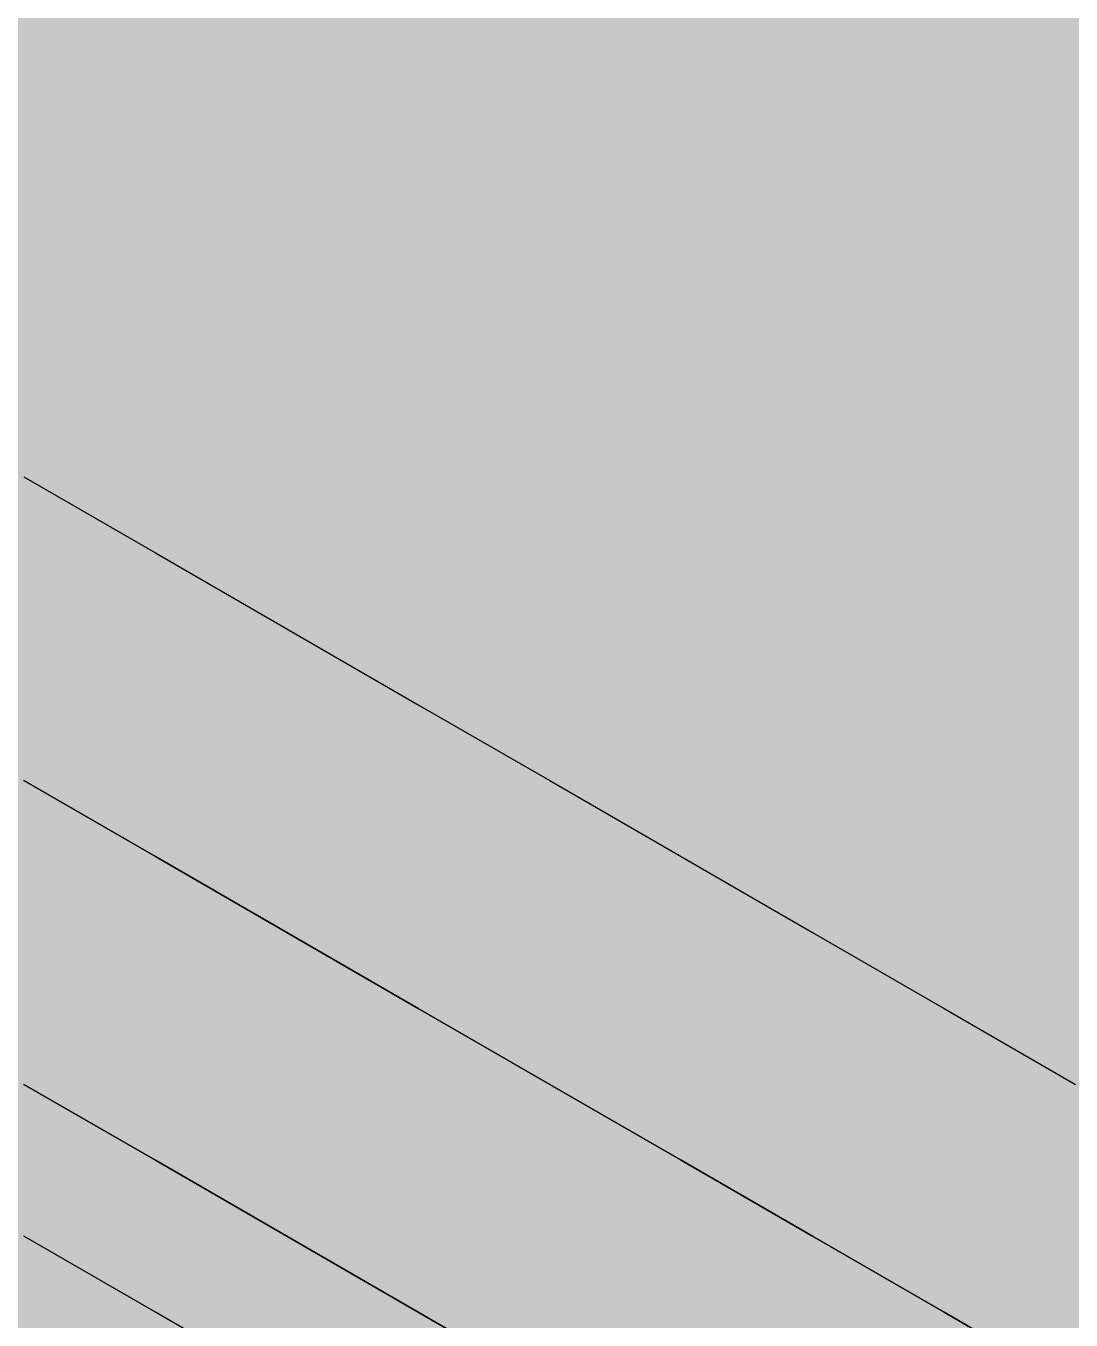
# Model space of a CAD drawing. Header units: metres. Extents: x 0 to 28.4, y 0 to 5.9.
# Drawn here: x 24.8203 to 25.1646, y 4.1424 to 4.5685 of the extents above; entities that cross this region are included whole.
import ezdxf

# ---------------------------------------------------------------- set-up
doc = ezdxf.new("R2010")
doc.units = ezdxf.units.M
doc.header["$LTSCALE"] = 0.25
doc.layers.add('ISO-ARISTAS', color=8, linetype='CONTINUOUS')
doc.layers.add('ISO-CONCRETO-SUP', color=254, linetype='CONTINUOUS', true_color=0xe8e8e8)

msp = doc.modelspace()

# ---------------------------------------------------------------- linework, layer by layer
at = {"layer": 'ISO-ARISTAS', "color": 250}
for p, q in [((24.81962, 4.42), (24.86292, 4.395)), ((24.81962, 4.42), (24.86292, 4.395)), ((24.86292, 4.395), (24.90622, 4.37)), ((24.86292, 4.395), (24.90622, 4.37)), ((24.90622, 4.37), (24.94952, 4.345)), ((24.90622, 4.37), (24.94952, 4.345)), ((24.94952, 4.345), (24.99282, 4.32)), ((24.94952, 4.345), (24.99282, 4.32)), ((24.86292, 4.295), (24.81962, 4.32)), ((24.86292, 4.295), (24.81962, 4.32)), ((24.86292, 4.295), (24.81962, 4.32)), ((24.81962, 4.32), (24.86292, 4.295)), ((24.99282, 4.32), (25.03612, 4.295)), ((24.99282, 4.32), (25.03612, 4.295)), ((24.90622, 4.27), (24.86292, 4.295)), ((24.90622, 4.27), (24.86292, 4.295)), ((24.90622, 4.27), (24.86292, 4.295)), ((24.86292, 4.295), (24.90622, 4.27)), ((25.03612, 4.295), (25.07942, 4.27)), ((25.03612, 4.295), (25.07942, 4.27)), ((24.94952, 4.245), (24.90622, 4.27)), ((24.94952, 4.245), (24.90622, 4.27)), ((24.94952, 4.245), (24.90622, 4.27)), ((24.90622, 4.27), (24.94952, 4.245)), ((25.07942, 4.27), (25.12272, 4.245)), ((25.07942, 4.27), (25.12272, 4.245)), ((24.99282, 4.22), (24.94952, 4.245)), ((24.99282, 4.22), (24.94952, 4.245)), ((24.99282, 4.22), (24.94952, 4.245)), ((24.94952, 4.245), (24.99282, 4.22)), ((25.12272, 4.245), (25.16603, 4.22)), ((25.12272, 4.245), (25.16603, 4.22)), ((24.86292, 4.195), (24.81962, 4.22)), ((24.81962, 4.22), (24.86292, 4.195)), ((25.03612, 4.195), (24.99282, 4.22)), ((25.03612, 4.195), (24.99282, 4.22)), ((25.03612, 4.195), (24.99282, 4.22)), ((24.99282, 4.22), (25.03612, 4.195)), ((24.90622, 4.17), (24.86292, 4.195)), ((24.86292, 4.195), (24.90622, 4.17)), ((25.07942, 4.17), (25.03612, 4.195)), ((25.07942, 4.17), (25.03612, 4.195)), ((25.07942, 4.17), (25.03612, 4.195)), ((25.03612, 4.195), (25.07942, 4.17)), ((24.86292, 4.145), (24.81962, 4.17)), ((24.86292, 4.145), (24.81962, 4.17)), ((24.94952, 4.145), (24.90622, 4.17)), ((24.90622, 4.17), (24.94952, 4.145)), ((25.12272, 4.145), (25.07942, 4.17)), ((25.12272, 4.145), (25.07942, 4.17)), ((25.12272, 4.145), (25.07942, 4.17)), ((25.07942, 4.17), (25.12272, 4.145)), ((24.90622, 4.12), (24.86292, 4.145)), ((24.90622, 4.12), (24.86292, 4.145)), ((24.99282, 4.12), (24.94952, 4.145)), ((24.94952, 4.145), (24.99282, 4.12)), ((25.16603, 4.12), (25.12272, 4.145)), ((25.16603, 4.12), (25.12272, 4.145)), ((25.16603, 4.12), (25.12272, 4.145)), ((25.12272, 4.145), (25.16603, 4.12))]:
    msp.add_line(p, q, dxfattribs=at)
at = {"layer": 'ISO-CONCRETO-SUP', "true_color": 0xa6a6a2}
for points in [[(24.86292, 4.58484), (24.90622, 4.55984), (24.86292, 4.6323), (24.90622, 4.6073)], [(24.94952, 4.5823), (24.99282, 4.5573), (24.94952, 4.62976), (24.99282, 4.60476)], [(24.86292, 4.57976), (24.90622, 4.55476), (24.86292, 4.62722), (24.90622, 4.60222)], [(24.94952, 4.57722), (24.99282, 4.55222), (24.94952, 4.62468), (24.99282, 4.59968)], [(25.03612, 4.57976), (25.07942, 4.55476), (25.03612, 4.62722), (25.07942, 4.60222)], [(25.12272, 4.57722), (25.16603, 4.55222), (25.12272, 4.62468), (25.16603, 4.59968)], [(25.03612, 4.57468), (25.07942, 4.54968), (25.03612, 4.62214), (25.07942, 4.59714)], [(25.12272, 4.57214), (25.16603, 4.54714), (25.12272, 4.6196), (25.16603, 4.5946)], [(24.81962, 4.56238), (24.86292, 4.53738), (24.81962, 4.60984), (24.86292, 4.58484)], [(24.90622, 4.55984), (24.94952, 4.53484), (24.90622, 4.6073), (24.94952, 4.5823)], [(24.81962, 4.5573), (24.86292, 4.5323), (24.81962, 4.60476), (24.86292, 4.57976)], [(24.99282, 4.5573), (25.03612, 4.5323), (24.99282, 4.60476), (25.03612, 4.57976)], [(24.90622, 4.55476), (24.94952, 4.52976), (24.90622, 4.60222), (24.94952, 4.57722)], [(24.99282, 4.55222), (25.03612, 4.52722), (24.99282, 4.59968), (25.03612, 4.57468)], [(25.07942, 4.55476), (25.12272, 4.52976), (25.07942, 4.60222), (25.12272, 4.57722)], [(25.07942, 4.54968), (25.12272, 4.52468), (25.07942, 4.59714), (25.12272, 4.57214)], [(24.86292, 4.53738), (24.90622, 4.51238), (24.86292, 4.58484), (24.90622, 4.55984)], [(24.94952, 4.53484), (24.99282, 4.50984), (24.94952, 4.5823), (24.99282, 4.5573)], [(24.86292, 4.5323), (24.90622, 4.5073), (24.86292, 4.57976), (24.90622, 4.55476)], [(24.94952, 4.52976), (24.99282, 4.50476), (24.94952, 4.57722), (24.99282, 4.55222)], [(25.03612, 4.5323), (25.07942, 4.5073), (25.03612, 4.57976), (25.07942, 4.55476)], [(25.12272, 4.52976), (25.16603, 4.50476), (25.12272, 4.57722), (25.16603, 4.55222)], [(25.03612, 4.52722), (25.07942, 4.50222), (25.03612, 4.57468), (25.07942, 4.54968)], [(25.12272, 4.52468), (25.16603, 4.49968), (25.12272, 4.57214), (25.16603, 4.54714)], [(24.81962, 4.51492), (24.86292, 4.48992), (24.81962, 4.56238), (24.86292, 4.53738)], [(24.81962, 4.50984), (24.86292, 4.48484), (24.81962, 4.5573), (24.86292, 4.5323)], [(24.90622, 4.51238), (24.94952, 4.48738), (24.90622, 4.55984), (24.94952, 4.53484)], [(24.99282, 4.50984), (25.03612, 4.48484), (24.99282, 4.5573), (25.03612, 4.5323)], [(24.90622, 4.5073), (24.94952, 4.4823), (24.90622, 4.55476), (24.94952, 4.52976)], [(24.99282, 4.50476), (25.03612, 4.47976), (24.99282, 4.55222), (25.03612, 4.52722)], [(25.07942, 4.5073), (25.12272, 4.4823), (25.07942, 4.55476), (25.12272, 4.52976)], [(25.07942, 4.50222), (25.12272, 4.47722), (25.07942, 4.54968), (25.12272, 4.52468)], [(24.86292, 4.48992), (24.90622, 4.46492), (24.86292, 4.53738), (24.90622, 4.51238)], [(24.94952, 4.48738), (24.99282, 4.46238), (24.94952, 4.53484), (24.99282, 4.50984)], [(24.86292, 4.48484), (24.90622, 4.45984), (24.86292, 4.5323), (24.90622, 4.5073)], [(25.03612, 4.48484), (25.07942, 4.45984), (25.03612, 4.5323), (25.07942, 4.5073)], [(24.94952, 4.4823), (24.99282, 4.4573), (24.94952, 4.52976), (24.99282, 4.50476)], [(25.03612, 4.47976), (25.07942, 4.45476), (25.03612, 4.52722), (25.07942, 4.50222)], [(25.12272, 4.4823), (25.16603, 4.4573), (25.12272, 4.52976), (25.16603, 4.50476)], [(25.12272, 4.47722), (25.16603, 4.45222), (25.12272, 4.52468), (25.16603, 4.49968)], [(24.81962, 4.46746), (24.86292, 4.44246), (24.81962, 4.51492), (24.86292, 4.48992)], [(24.81962, 4.46238), (24.86292, 4.43738), (24.81962, 4.50984), (24.86292, 4.48484)], [(24.90622, 4.46492), (24.94952, 4.43992), (24.90622, 4.51238), (24.94952, 4.48738)], [(24.99282, 4.46238), (25.03612, 4.43738), (24.99282, 4.50984), (25.03612, 4.48484)], [(24.90622, 4.45984), (24.94952, 4.43484), (24.90622, 4.5073), (24.94952, 4.4823)], [(24.99282, 4.4573), (25.03612, 4.4323), (24.99282, 4.50476), (25.03612, 4.47976)], [(25.07942, 4.45984), (25.12272, 4.43484), (25.07942, 4.5073), (25.12272, 4.4823)], [(25.07942, 4.45476), (25.12272, 4.42976), (25.07942, 4.50222), (25.12272, 4.47722)], [(24.86292, 4.44246), (24.90622, 4.41746), (24.86292, 4.48992), (24.90622, 4.46492)], [(24.86292, 4.43738), (24.90622, 4.41238), (24.86292, 4.48484), (24.90622, 4.45984)], [(24.94952, 4.43992), (24.99282, 4.41492), (24.94952, 4.48738), (24.99282, 4.46238)], [(25.03612, 4.43738), (25.07942, 4.41238), (25.03612, 4.48484), (25.07942, 4.45984)], [(24.94952, 4.43484), (24.99282, 4.40984), (24.94952, 4.4823), (24.99282, 4.4573)], [(25.03612, 4.4323), (25.07942, 4.4073), (25.03612, 4.47976), (25.07942, 4.45476)], [(25.12272, 4.43484), (25.16603, 4.40984), (25.12272, 4.4823), (25.16603, 4.4573)], [(25.12272, 4.42976), (25.16603, 4.40476), (25.12272, 4.47722), (25.16603, 4.45222)], [(24.81962, 4.42), (24.86292, 4.395), (24.81962, 4.46746), (24.86292, 4.44246)], [(24.81962, 4.41492), (24.86292, 4.38992), (24.81962, 4.46238), (24.86292, 4.43738)], [(24.90622, 4.41746), (24.94952, 4.39246), (24.90622, 4.46492), (24.94952, 4.43992)], [(24.99282, 4.41492), (25.03612, 4.38992), (24.99282, 4.46238), (25.03612, 4.43738)], [(24.90622, 4.41238), (24.94952, 4.38738), (24.90622, 4.45984), (24.94952, 4.43484)], [(25.07942, 4.41238), (25.12272, 4.38738), (25.07942, 4.45984), (25.12272, 4.43484)], [(24.99282, 4.40984), (25.03612, 4.38484), (24.99282, 4.4573), (25.03612, 4.4323)], [(25.07942, 4.4073), (25.12272, 4.3823), (25.07942, 4.45476), (25.12272, 4.42976)], [(24.86292, 4.395), (24.90622, 4.37), (24.86292, 4.44246), (24.90622, 4.41746)], [(24.86292, 4.38992), (24.90622, 4.36492), (24.86292, 4.43738), (24.90622, 4.41238)], [(24.94952, 4.39246), (24.99282, 4.36746), (24.94952, 4.43992), (24.99282, 4.41492)], [(25.03612, 4.38992), (25.07942, 4.36492), (25.03612, 4.43738), (25.07942, 4.41238)], [(24.94952, 4.38738), (24.99282, 4.36238), (24.94952, 4.43484), (24.99282, 4.40984)], [(25.03612, 4.38484), (25.07942, 4.35984), (25.03612, 4.4323), (25.07942, 4.4073)], [(25.12272, 4.38738), (25.16603, 4.36238), (25.12272, 4.43484), (25.16603, 4.40984)], [(25.12272, 4.3823), (25.16603, 4.3573), (25.12272, 4.42976), (25.16603, 4.40476)], [(24.90622, 4.37), (24.94952, 4.345), (24.90622, 4.41746), (24.94952, 4.39246)], [(24.81962, 4.36746), (24.86292, 4.34246), (24.81962, 4.41492), (24.86292, 4.38992)], [(24.90622, 4.36492), (24.94952, 4.33992), (24.90622, 4.41238), (24.94952, 4.38738)], [(24.99282, 4.36746), (25.03612, 4.34246), (24.99282, 4.41492), (25.03612, 4.38992)], [(25.07942, 4.36492), (25.12272, 4.33992), (25.07942, 4.41238), (25.12272, 4.38738)], [(24.99282, 4.36238), (25.03612, 4.33738), (24.99282, 4.40984), (25.03612, 4.38484)], [(25.07942, 4.35984), (25.12272, 4.33484), (25.07942, 4.4073), (25.12272, 4.3823)], [(24.86292, 4.34246), (24.90622, 4.31746), (24.86292, 4.38992), (24.90622, 4.36492)], [(24.94952, 4.345), (24.99282, 4.32), (24.94952, 4.39246), (24.99282, 4.36746)], [(25.03612, 4.34246), (25.07942, 4.31746), (25.03612, 4.38992), (25.07942, 4.36492)], [(24.94952, 4.33992), (24.99282, 4.31492), (24.94952, 4.38738), (24.99282, 4.36238)], [(25.12272, 4.33992), (25.16603, 4.31492), (25.12272, 4.38738), (25.16603, 4.36238)], [(25.03612, 4.33738), (25.07942, 4.31238), (25.03612, 4.38484), (25.07942, 4.35984)], [(25.12272, 4.33484), (25.16603, 4.30984), (25.12272, 4.3823), (25.16603, 4.3573)], [(24.81962, 4.32), (24.86292, 4.295), (24.81962, 4.36746), (24.86292, 4.34246)], [(24.90622, 4.31746), (24.94952, 4.29246), (24.90622, 4.36492), (24.94952, 4.33992)], [(24.99282, 4.32), (25.03612, 4.295), (24.99282, 4.36746), (25.03612, 4.34246)], [(25.07942, 4.31746), (25.12272, 4.29246), (25.07942, 4.36492), (25.12272, 4.33992)], [(24.99282, 4.31492), (25.03612, 4.28992), (24.99282, 4.36238), (25.03612, 4.33738)], [(25.07942, 4.31238), (25.12272, 4.28738), (25.07942, 4.35984), (25.12272, 4.33484)], [(24.86292, 4.295), (24.90622, 4.27), (24.86292, 4.34246), (24.90622, 4.31746)], [(24.94952, 4.29246), (24.99282, 4.26746), (24.94952, 4.33992), (24.99282, 4.31492)], [(25.03612, 4.295), (25.07942, 4.27), (25.03612, 4.34246), (25.07942, 4.31746)], [(25.12272, 4.29246), (25.16603, 4.26746), (25.12272, 4.33992), (25.16603, 4.31492)], [(25.03612, 4.28992), (25.07942, 4.26492), (25.03612, 4.33738), (25.07942, 4.31238)], [(25.12272, 4.28738), (25.16603, 4.26238), (25.12272, 4.33484), (25.16603, 4.30984)], [(24.81962, 4.27), (24.86292, 4.245), (24.81962, 4.32), (24.86292, 4.295)], [(24.90622, 4.27), (24.94952, 4.245), (24.90622, 4.31746), (24.94952, 4.29246)], [(25.07942, 4.27), (25.12272, 4.245), (25.07942, 4.31746), (25.12272, 4.29246)], [(24.99282, 4.26746), (25.03612, 4.24246), (24.99282, 4.31492), (25.03612, 4.28992)], [(25.07942, 4.26492), (25.12272, 4.23992), (25.07942, 4.31238), (25.12272, 4.28738)], [(24.86292, 4.245), (24.90622, 4.22), (24.86292, 4.295), (24.90622, 4.27)], [(24.94952, 4.245), (24.99282, 4.22), (24.94952, 4.29246), (24.99282, 4.26746)], [(25.12272, 4.245), (25.16603, 4.22), (25.12272, 4.29246), (25.16603, 4.26746)], [(25.03612, 4.24246), (25.07942, 4.21746), (25.03612, 4.28992), (25.07942, 4.26492)], [(25.12272, 4.23992), (25.16603, 4.21492), (25.12272, 4.28738), (25.16603, 4.26238)], [(24.81962, 4.22), (24.86292, 4.195), (24.81962, 4.27), (24.86292, 4.245)], [(24.90622, 4.22), (24.94952, 4.195), (24.90622, 4.27), (24.94952, 4.245)], [(24.99282, 4.22), (25.03612, 4.195), (24.99282, 4.26746), (25.03612, 4.24246)], [(25.07942, 4.21746), (25.12272, 4.19246), (25.07942, 4.26492), (25.12272, 4.23992)], [(24.86292, 4.195), (24.90622, 4.17), (24.86292, 4.245), (24.90622, 4.22)], [(24.94952, 4.195), (24.99282, 4.17), (24.94952, 4.245), (24.99282, 4.22)], [(25.03612, 4.195), (25.07942, 4.17), (25.03612, 4.24246), (25.07942, 4.21746)], [(25.12272, 4.19246), (25.16603, 4.16746), (25.12272, 4.23992), (25.16603, 4.21492)], [(24.90622, 4.17), (24.94952, 4.145), (24.90622, 4.22), (24.94952, 4.195)], [(24.99282, 4.17), (25.03612, 4.145), (24.99282, 4.22), (25.03612, 4.195)], [(25.07942, 4.17), (25.12272, 4.145), (25.07942, 4.21746), (25.12272, 4.19246)], [(24.94952, 4.145), (24.99282, 4.12), (24.94952, 4.195), (24.99282, 4.17)], [(25.03612, 4.145), (25.07942, 4.12), (25.03612, 4.195), (25.07942, 4.17)], [(25.12272, 4.145), (25.16603, 4.12), (25.12272, 4.19246), (25.16603, 4.16746)], [(24.99282, 4.12), (25.03612, 4.095), (24.99282, 4.17), (25.03612, 4.145)], [(25.07942, 4.12), (25.12272, 4.095), (25.07942, 4.17), (25.12272, 4.145)], [(25.03612, 4.095), (25.07942, 4.07), (25.03612, 4.145), (25.07942, 4.12)], [(25.12272, 4.095), (25.16603, 4.07), (25.12272, 4.145), (25.16603, 4.12)]]:
    msp.add_solid(points, dxfattribs=at)
at = {"layer": 'ISO-CONCRETO-SUP', "true_color": 0xb8b8b3}
for points in [[(24.79963, 4.60846), (24.84293, 4.58346), (24.75966, 4.58538), (24.80296, 4.56038)], [(24.79297, 4.60462), (24.83627, 4.57962), (24.753, 4.58154), (24.7963, 4.55654)], [(24.87624, 4.60269), (24.91954, 4.57769), (24.83627, 4.57962), (24.87957, 4.55462)], [(24.8829, 4.60654), (24.9262, 4.58154), (24.84293, 4.58346), (24.88623, 4.55846)], [(24.96617, 4.60462), (25.00947, 4.57962), (24.9262, 4.58154), (24.9695, 4.55654)], [(25.04945, 4.60269), (25.09275, 4.57769), (25.00947, 4.57962), (25.05278, 4.55462)], [(24.95951, 4.60077), (25.00281, 4.57577), (24.91954, 4.57769), (24.96284, 4.55269)], [(25.04278, 4.59885), (25.08608, 4.57385), (25.00281, 4.57577), (25.04611, 4.55077)], [(25.13272, 4.60077), (25.17602, 4.57577), (25.09275, 4.57769), (25.13605, 4.55269)], [(25.12606, 4.59692), (25.16936, 4.57192), (25.08608, 4.57385), (25.12939, 4.54885)], [(24.84293, 4.58346), (24.88623, 4.55846), (24.80296, 4.56038), (24.84626, 4.53538)], [(24.9262, 4.58154), (24.9695, 4.55654), (24.88623, 4.55846), (24.92953, 4.53346)], [(24.83627, 4.57962), (24.87957, 4.55462), (24.7963, 4.55654), (24.8396, 4.53154)], [(24.91954, 4.57769), (24.96284, 4.55269), (24.87957, 4.55462), (24.92287, 4.52962)], [(25.00947, 4.57962), (25.05278, 4.55462), (24.9695, 4.55654), (25.01281, 4.53154)], [(25.09275, 4.57769), (25.13605, 4.55269), (25.05278, 4.55462), (25.09608, 4.52962)], [(25.00281, 4.57577), (25.04611, 4.55077), (24.96284, 4.55269), (25.00614, 4.52769)], [(25.08608, 4.57385), (25.12939, 4.54885), (25.04611, 4.55077), (25.08942, 4.52577)], [(25.17602, 4.57577), (25.21932, 4.55077), (25.13605, 4.55269), (25.17935, 4.52769)], [(25.16936, 4.57192), (25.21266, 4.54692), (25.12939, 4.54885), (25.17269, 4.52385)], [(24.80296, 4.56038), (24.84626, 4.53538), (24.76299, 4.53731), (24.80629, 4.51231)], [(24.7963, 4.55654), (24.8396, 4.53154), (24.75633, 4.53346), (24.79963, 4.50846)], [(24.88623, 4.55846), (24.92953, 4.53346), (24.84626, 4.53538), (24.88956, 4.51038)], [(24.9695, 4.55654), (25.01281, 4.53154), (24.92953, 4.53346), (24.97284, 4.50846)], [(24.87957, 4.55462), (24.92287, 4.52962), (24.8396, 4.53154), (24.8829, 4.50654)], [(24.96284, 4.55269), (25.00614, 4.52769), (24.92287, 4.52962), (24.96617, 4.50462)], [(25.05278, 4.55462), (25.09608, 4.52962), (25.01281, 4.53154), (25.05611, 4.50654)], [(25.13605, 4.55269), (25.17935, 4.52769), (25.09608, 4.52962), (25.13938, 4.50462)], [(25.04611, 4.55077), (25.08942, 4.52577), (25.00614, 4.52769), (25.04945, 4.50269)], [(25.12939, 4.54885), (25.17269, 4.52385), (25.08942, 4.52577), (25.13272, 4.50077)], [(24.84626, 4.53538), (24.88956, 4.51038), (24.80629, 4.51231), (24.84959, 4.48731)], [(24.8396, 4.53154), (24.8829, 4.50654), (24.79963, 4.50846), (24.84293, 4.48346)], [(24.92953, 4.53346), (24.97284, 4.50846), (24.88956, 4.51038), (24.93286, 4.48538)], [(25.01281, 4.53154), (25.05611, 4.50654), (24.97284, 4.50846), (25.01614, 4.48346)], [(24.92287, 4.52962), (24.96617, 4.50462), (24.8829, 4.50654), (24.9262, 4.48154)], [(25.00614, 4.52769), (25.04945, 4.50269), (24.96617, 4.50462), (25.00947, 4.47962)], [(25.09608, 4.52962), (25.13938, 4.50462), (25.05611, 4.50654), (25.09941, 4.48154)], [(25.17935, 4.52769), (25.22265, 4.50269), (25.13938, 4.50462), (25.18268, 4.47962)], [(25.08942, 4.52577), (25.13272, 4.50077), (25.04945, 4.50269), (25.09275, 4.47769)], [(25.17269, 4.52385), (25.21599, 4.49885), (25.13272, 4.50077), (25.17602, 4.47577)], [(24.80629, 4.51231), (24.84959, 4.48731), (24.76632, 4.48923), (24.80962, 4.46423)], [(24.88956, 4.51038), (24.93286, 4.48538), (24.84959, 4.48731), (24.89289, 4.46231)], [(24.79963, 4.50846), (24.84293, 4.48346), (24.75966, 4.48538), (24.80296, 4.46038)], [(24.8829, 4.50654), (24.9262, 4.48154), (24.84293, 4.48346), (24.88623, 4.45846)], [(24.96617, 4.50462), (25.00947, 4.47962), (24.9262, 4.48154), (24.9695, 4.45654)], [(24.97284, 4.50846), (25.01614, 4.48346), (24.93286, 4.48538), (24.97617, 4.46038)], [(25.05611, 4.50654), (25.09941, 4.48154), (25.01614, 4.48346), (25.05944, 4.45846)], [(25.13938, 4.50462), (25.18268, 4.47962), (25.09941, 4.48154), (25.14271, 4.45654)], [(25.04945, 4.50269), (25.09275, 4.47769), (25.00947, 4.47962), (25.05278, 4.45462)], [(25.13272, 4.50077), (25.17602, 4.47577), (25.09275, 4.47769), (25.13605, 4.45269)], [(24.84293, 4.48346), (24.88623, 4.45846), (24.80296, 4.46038), (24.84626, 4.43538)], [(24.84959, 4.48731), (24.89289, 4.46231), (24.80962, 4.46423), (24.85292, 4.43923)], [(24.93286, 4.48538), (24.97617, 4.46038), (24.89289, 4.46231), (24.9362, 4.43731)], [(25.01614, 4.48346), (25.05944, 4.45846), (24.97617, 4.46038), (25.01947, 4.43538)], [(24.9262, 4.48154), (24.9695, 4.45654), (24.88623, 4.45846), (24.92953, 4.43346)], [(25.00947, 4.47962), (25.05278, 4.45462), (24.9695, 4.45654), (25.01281, 4.43154)], [(25.09941, 4.48154), (25.14271, 4.45654), (25.05944, 4.45846), (25.10274, 4.43346)], [(25.18268, 4.47962), (25.22598, 4.45462), (25.14271, 4.45654), (25.18601, 4.43154)], [(25.09275, 4.47769), (25.13605, 4.45269), (25.05278, 4.45462), (25.09608, 4.42962)], [(25.17602, 4.47577), (25.21932, 4.45077), (25.13605, 4.45269), (25.17935, 4.42769)], [(24.80962, 4.46423), (24.85292, 4.43923), (24.76965, 4.44115), (24.81295, 4.41615)], [(24.89289, 4.46231), (24.9362, 4.43731), (24.85292, 4.43923), (24.89623, 4.41423)], [(24.80296, 4.46038), (24.84626, 4.43538), (24.76299, 4.43731), (24.80629, 4.41231)], [(24.88623, 4.45846), (24.92953, 4.43346), (24.84626, 4.43538), (24.88956, 4.41038)], [(24.97617, 4.46038), (25.01947, 4.43538), (24.9362, 4.43731), (24.9795, 4.41231)], [(25.05944, 4.45846), (25.10274, 4.43346), (25.01947, 4.43538), (25.06277, 4.41038)], [(24.9695, 4.45654), (25.01281, 4.43154), (24.92953, 4.43346), (24.97284, 4.40846)], [(25.05278, 4.45462), (25.09608, 4.42962), (25.01281, 4.43154), (25.05611, 4.40654)], [(25.14271, 4.45654), (25.18601, 4.43154), (25.10274, 4.43346), (25.14604, 4.40846)], [(25.13605, 4.45269), (25.17935, 4.42769), (25.09608, 4.42962), (25.13938, 4.40462)], [(24.85292, 4.43923), (24.89623, 4.41423), (24.81295, 4.41615), (24.85625, 4.39115)], [(24.9362, 4.43731), (24.9795, 4.41231), (24.89623, 4.41423), (24.93953, 4.38923)], [(24.84626, 4.43538), (24.88956, 4.41038), (24.80629, 4.41231), (24.84959, 4.38731)], [(24.92953, 4.43346), (24.97284, 4.40846), (24.88956, 4.41038), (24.93286, 4.38538)], [(25.01947, 4.43538), (25.06277, 4.41038), (24.9795, 4.41231), (25.0228, 4.38731)], [(25.10274, 4.43346), (25.14604, 4.40846), (25.06277, 4.41038), (25.10607, 4.38538)], [(25.01281, 4.43154), (25.05611, 4.40654), (24.97284, 4.40846), (25.01614, 4.38346)], [(25.09608, 4.42962), (25.13938, 4.40462), (25.05611, 4.40654), (25.09941, 4.38154)], [(25.18601, 4.43154), (25.22931, 4.40654), (25.14604, 4.40846), (25.18934, 4.38346)], [(25.17935, 4.42769), (25.22265, 4.40269), (25.13938, 4.40462), (25.18268, 4.37962)], [(24.81962, 4.42), (24.86292, 4.395), (24.77631, 4.395), (24.81962, 4.37)], [(24.81295, 4.41615), (24.85625, 4.39115), (24.77298, 4.39308), (24.81628, 4.36808)], [(24.80629, 4.41231), (24.84959, 4.38731), (24.76632, 4.38923), (24.80962, 4.36423)], [(24.89623, 4.41423), (24.93953, 4.38923), (24.85625, 4.39115), (24.89956, 4.36615)], [(24.9795, 4.41231), (25.0228, 4.38731), (24.93953, 4.38923), (24.98283, 4.36423)], [(24.88956, 4.41038), (24.93286, 4.38538), (24.84959, 4.38731), (24.89289, 4.36231)], [(24.97284, 4.40846), (25.01614, 4.38346), (24.93286, 4.38538), (24.97617, 4.36038)], [(25.05611, 4.40654), (25.09941, 4.38154), (25.01614, 4.38346), (25.05944, 4.35846)], [(25.06277, 4.41038), (25.10607, 4.38538), (25.0228, 4.38731), (25.0661, 4.36231)], [(25.14604, 4.40846), (25.18934, 4.38346), (25.10607, 4.38538), (25.14937, 4.36038)], [(25.13938, 4.40462), (25.18268, 4.37962), (25.09941, 4.38154), (25.14271, 4.35654)], [(24.86292, 4.395), (24.90622, 4.37), (24.81962, 4.37), (24.86292, 4.345)], [(24.85625, 4.39115), (24.89956, 4.36615), (24.81628, 4.36808), (24.85959, 4.34308)], [(24.84959, 4.38731), (24.89289, 4.36231), (24.80962, 4.36423), (24.85292, 4.33923)], [(24.93286, 4.38538), (24.97617, 4.36038), (24.89289, 4.36231), (24.9362, 4.33731)], [(24.93953, 4.38923), (24.98283, 4.36423), (24.89956, 4.36615), (24.94286, 4.34115)], [(25.0228, 4.38731), (25.0661, 4.36231), (24.98283, 4.36423), (25.02613, 4.33923)], [(25.10607, 4.38538), (25.14937, 4.36038), (25.0661, 4.36231), (25.1094, 4.33731)], [(25.01614, 4.38346), (25.05944, 4.35846), (24.97617, 4.36038), (25.01947, 4.33538)], [(25.09941, 4.38154), (25.14271, 4.35654), (25.05944, 4.35846), (25.10274, 4.33346)], [(25.18934, 4.38346), (25.23264, 4.35846), (25.14937, 4.36038), (25.19267, 4.33538)], [(25.18268, 4.37962), (25.22598, 4.35462), (25.14271, 4.35654), (25.18601, 4.33154)], [(24.81962, 4.37), (24.86292, 4.345), (24.77631, 4.345), (24.81962, 4.32)], [(24.90622, 4.37), (24.94952, 4.345), (24.86292, 4.345), (24.90622, 4.32)], [(24.80962, 4.36423), (24.85292, 4.33923), (24.76965, 4.34115), (24.81295, 4.31615)], [(24.81628, 4.36808), (24.85959, 4.34308), (24.77631, 4.345), (24.81962, 4.32)], [(24.89956, 4.36615), (24.94286, 4.34115), (24.85959, 4.34308), (24.90289, 4.31808)], [(24.98283, 4.36423), (25.02613, 4.33923), (24.94286, 4.34115), (24.98616, 4.31615)], [(24.89289, 4.36231), (24.9362, 4.33731), (24.85292, 4.33923), (24.89623, 4.31423)], [(24.97617, 4.36038), (25.01947, 4.33538), (24.9362, 4.33731), (24.9795, 4.31231)], [(25.0661, 4.36231), (25.1094, 4.33731), (25.02613, 4.33923), (25.06943, 4.31423)], [(25.14937, 4.36038), (25.19267, 4.33538), (25.1094, 4.33731), (25.1527, 4.31231)], [(25.05944, 4.35846), (25.10274, 4.33346), (25.01947, 4.33538), (25.06277, 4.31038)], [(25.14271, 4.35654), (25.18601, 4.33154), (25.10274, 4.33346), (25.14604, 4.30846)], [(24.86292, 4.345), (24.90622, 4.32), (24.81962, 4.32), (24.86292, 4.295)], [(24.85959, 4.34308), (24.90289, 4.31808), (24.81962, 4.32), (24.86292, 4.295)], [(24.94952, 4.345), (24.99282, 4.32), (24.90622, 4.32), (24.94952, 4.295)], [(24.85292, 4.33923), (24.89623, 4.31423), (24.81295, 4.31615), (24.85625, 4.29115)], [(24.94286, 4.34115), (24.98616, 4.31615), (24.90289, 4.31808), (24.94619, 4.29308)], [(25.02613, 4.33923), (25.06943, 4.31423), (24.98616, 4.31615), (25.02946, 4.29115)], [(24.9362, 4.33731), (24.9795, 4.31231), (24.89623, 4.31423), (24.93953, 4.28923)], [(25.01947, 4.33538), (25.06277, 4.31038), (24.9795, 4.31231), (25.0228, 4.28731)], [(25.1094, 4.33731), (25.1527, 4.31231), (25.06943, 4.31423), (25.11273, 4.28923)], [(25.19267, 4.33538), (25.23597, 4.31038), (25.1527, 4.31231), (25.196, 4.28731)], [(25.10274, 4.33346), (25.14604, 4.30846), (25.06277, 4.31038), (25.10607, 4.28538)], [(25.18601, 4.33154), (25.22931, 4.30654), (25.14604, 4.30846), (25.18934, 4.28346)], [(24.90622, 4.32), (24.94952, 4.295), (24.86292, 4.295), (24.90622, 4.27)], [(24.90289, 4.31808), (24.94619, 4.29308), (24.86292, 4.295), (24.90622, 4.27)], [(24.99282, 4.32), (25.03612, 4.295), (24.94952, 4.295), (24.99282, 4.27)], [(24.81295, 4.31615), (24.85625, 4.29115), (24.77298, 4.29308), (24.81628, 4.26808)], [(24.89623, 4.31423), (24.93953, 4.28923), (24.85625, 4.29115), (24.89956, 4.26615)], [(24.98616, 4.31615), (25.02946, 4.29115), (24.94619, 4.29308), (24.98949, 4.26808)], [(25.06943, 4.31423), (25.11273, 4.28923), (25.02946, 4.29115), (25.07276, 4.26615)], [(24.9795, 4.31231), (25.0228, 4.28731), (24.93953, 4.28923), (24.98283, 4.26423)], [(25.06277, 4.31038), (25.10607, 4.28538), (25.0228, 4.28731), (25.0661, 4.26231)], [(25.14604, 4.30846), (25.18934, 4.28346), (25.10607, 4.28538), (25.14937, 4.26038)], [(25.1527, 4.31231), (25.196, 4.28731), (25.11273, 4.28923), (25.15603, 4.26423)], [(24.94952, 4.295), (24.99282, 4.27), (24.90622, 4.27), (24.94952, 4.245)], [(24.94619, 4.29308), (24.98949, 4.26808), (24.90622, 4.27), (24.94952, 4.245)], [(25.03612, 4.295), (25.07942, 4.27), (24.99282, 4.27), (25.03612, 4.245)], [(24.85625, 4.29115), (24.89956, 4.26615), (24.81628, 4.26808), (24.85959, 4.24308)], [(24.93953, 4.28923), (24.98283, 4.26423), (24.89956, 4.26615), (24.94286, 4.24115)], [(25.0228, 4.28731), (25.0661, 4.26231), (24.98283, 4.26423), (25.02613, 4.23923)], [(25.02946, 4.29115), (25.07276, 4.26615), (24.98949, 4.26808), (25.03279, 4.24308)], [(25.11273, 4.28923), (25.15603, 4.26423), (25.07276, 4.26615), (25.11606, 4.24115)], [(25.196, 4.28731), (25.2393, 4.26231), (25.15603, 4.26423), (25.19933, 4.23923)], [(25.10607, 4.28538), (25.14937, 4.26038), (25.0661, 4.26231), (25.1094, 4.23731)], [(25.18934, 4.28346), (25.23264, 4.25846), (25.14937, 4.26038), (25.19267, 4.23538)], [(24.81628, 4.26808), (24.85959, 4.24308), (24.77631, 4.245), (24.81962, 4.22)], [(24.89956, 4.26615), (24.94286, 4.24115), (24.85959, 4.24308), (24.90289, 4.21808)], [(24.99282, 4.27), (25.03612, 4.245), (24.94952, 4.245), (24.99282, 4.22)], [(24.98949, 4.26808), (25.03279, 4.24308), (24.94952, 4.245), (24.99282, 4.22)], [(25.07276, 4.26615), (25.11606, 4.24115), (25.03279, 4.24308), (25.07609, 4.21808)], [(25.07942, 4.27), (25.12272, 4.245), (25.03612, 4.245), (25.07942, 4.22)], [(24.98283, 4.26423), (25.02613, 4.23923), (24.94286, 4.24115), (24.98616, 4.21615)], [(25.0661, 4.26231), (25.1094, 4.23731), (25.02613, 4.23923), (25.06943, 4.21423)], [(25.15603, 4.26423), (25.19933, 4.23923), (25.11606, 4.24115), (25.15936, 4.21615)], [(25.14937, 4.26038), (25.19267, 4.23538), (25.1094, 4.23731), (25.1527, 4.21231)], [(25.03612, 4.245), (25.07942, 4.22), (24.99282, 4.22), (25.03612, 4.195)], [(25.12272, 4.245), (25.16603, 4.22), (25.07942, 4.22), (25.12272, 4.195)], [(24.85959, 4.24308), (24.90289, 4.21808), (24.81962, 4.22), (24.86292, 4.195)], [(24.94286, 4.24115), (24.98616, 4.21615), (24.90289, 4.21808), (24.94619, 4.19308)], [(25.03279, 4.24308), (25.07609, 4.21808), (24.99282, 4.22), (25.03612, 4.195)], [(25.11606, 4.24115), (25.15936, 4.21615), (25.07609, 4.21808), (25.11939, 4.19308)], [(25.02613, 4.23923), (25.06943, 4.21423), (24.98616, 4.21615), (25.02946, 4.19115)], [(25.1094, 4.23731), (25.1527, 4.21231), (25.06943, 4.21423), (25.11273, 4.18923)], [(25.19933, 4.23923), (25.24264, 4.21423), (25.15936, 4.21615), (25.20266, 4.19115)], [(25.19267, 4.23538), (25.23597, 4.21038), (25.1527, 4.21231), (25.196, 4.18731)], [(25.07942, 4.22), (25.12272, 4.195), (25.03612, 4.195), (25.07942, 4.17)], [(25.16603, 4.22), (25.20933, 4.195), (25.12272, 4.195), (25.16603, 4.17)], [(24.90289, 4.21808), (24.94619, 4.19308), (24.86292, 4.195), (24.90622, 4.17)], [(24.98616, 4.21615), (25.02946, 4.19115), (24.94619, 4.19308), (24.98949, 4.16808)], [(25.07609, 4.21808), (25.11939, 4.19308), (25.03612, 4.195), (25.07942, 4.17)], [(25.15936, 4.21615), (25.20266, 4.19115), (25.11939, 4.19308), (25.16269, 4.16808)], [(25.06943, 4.21423), (25.11273, 4.18923), (25.02946, 4.19115), (25.07276, 4.16615)], [(25.1527, 4.21231), (25.196, 4.18731), (25.11273, 4.18923), (25.15603, 4.16423)], [(25.12272, 4.195), (25.16603, 4.17), (25.07942, 4.17), (25.12272, 4.145)], [(24.94619, 4.19308), (24.98949, 4.16808), (24.90622, 4.17), (24.94952, 4.145)], [(25.02946, 4.19115), (25.07276, 4.16615), (24.98949, 4.16808), (25.03279, 4.14308)], [(25.11273, 4.18923), (25.15603, 4.16423), (25.07276, 4.16615), (25.11606, 4.14115)], [(25.11939, 4.19308), (25.16269, 4.16808), (25.07942, 4.17), (25.12272, 4.145)], [(25.20266, 4.19115), (25.24597, 4.16615), (25.16269, 4.16808), (25.206, 4.14308)], [(25.196, 4.18731), (25.2393, 4.16231), (25.15603, 4.16423), (25.19933, 4.13923)], [(24.98949, 4.16808), (25.03279, 4.14308), (24.94952, 4.145), (24.99282, 4.12)], [(25.16603, 4.17), (25.20933, 4.145), (25.12272, 4.145), (25.16603, 4.12)], [(25.16269, 4.16808), (25.206, 4.14308), (25.12272, 4.145), (25.16603, 4.12)], [(25.07276, 4.16615), (25.11606, 4.14115), (25.03279, 4.14308), (25.07609, 4.11808)], [(25.15603, 4.16423), (25.19933, 4.13923), (25.11606, 4.14115), (25.15936, 4.11615)], [(25.03279, 4.14308), (25.07609, 4.11808), (24.99282, 4.12), (25.03612, 4.095)]]:
    msp.add_solid(points, dxfattribs=at)
at = {"layer": 'ISO-CONCRETO-SUP', "true_color": 0x989388}
for points in [[(24.79363, 4.605), (24.83694, 4.58), (24.75322, 4.58167), (24.79652, 4.55667)], [(24.87735, 4.60333), (24.92065, 4.57833), (24.83694, 4.58), (24.88024, 4.555)], [(24.78786, 4.60167), (24.83116, 4.57667), (24.74745, 4.57833), (24.79075, 4.55333)], [(24.87158, 4.6), (24.91488, 4.575), (24.83116, 4.57667), (24.87446, 4.55167)], [(24.95529, 4.59833), (24.99859, 4.57333), (24.91488, 4.575), (24.95818, 4.55)], [(24.96107, 4.60167), (25.00437, 4.57667), (24.92065, 4.57833), (24.96395, 4.55333)], [(25.04478, 4.6), (25.08808, 4.575), (25.00437, 4.57667), (25.04767, 4.55167)], [(25.1285, 4.59833), (25.1718, 4.57333), (25.08808, 4.575), (25.13138, 4.55)], [(25.03901, 4.59667), (25.08231, 4.57167), (24.99859, 4.57333), (25.0419, 4.54833)], [(25.12272, 4.595), (25.16603, 4.57), (25.08231, 4.57167), (25.12561, 4.54667)], [(24.83694, 4.58), (24.88024, 4.555), (24.79652, 4.55667), (24.83982, 4.53167)], [(24.92065, 4.57833), (24.96395, 4.55333), (24.88024, 4.555), (24.92354, 4.53)], [(24.83116, 4.57667), (24.87446, 4.55167), (24.79075, 4.55333), (24.83405, 4.52833)], [(24.91488, 4.575), (24.95818, 4.55), (24.87446, 4.55167), (24.91776, 4.52667)], [(24.99859, 4.57333), (25.0419, 4.54833), (24.95818, 4.55), (25.00148, 4.525)], [(25.00437, 4.57667), (25.04767, 4.55167), (24.96395, 4.55333), (25.00725, 4.52833)], [(25.08808, 4.575), (25.13138, 4.55), (25.04767, 4.55167), (25.09097, 4.52667)], [(25.1718, 4.57333), (25.2151, 4.54833), (25.13138, 4.55), (25.17469, 4.525)], [(25.08231, 4.57167), (25.12561, 4.54667), (25.0419, 4.54833), (25.0852, 4.52333)], [(25.16603, 4.57), (25.20933, 4.545), (25.12561, 4.54667), (25.16891, 4.52167)], [(24.79652, 4.55667), (24.83982, 4.53167), (24.75611, 4.53333), (24.79941, 4.50833)], [(24.79075, 4.55333), (24.83405, 4.52833), (24.75033, 4.53), (24.79363, 4.505)], [(24.87446, 4.55167), (24.91776, 4.52667), (24.83405, 4.52833), (24.87735, 4.50333)], [(24.88024, 4.555), (24.92354, 4.53), (24.83982, 4.53167), (24.88312, 4.50667)], [(24.96395, 4.55333), (25.00725, 4.52833), (24.92354, 4.53), (24.96684, 4.505)], [(25.04767, 4.55167), (25.09097, 4.52667), (25.00725, 4.52833), (25.05056, 4.50333)], [(24.95818, 4.55), (25.00148, 4.525), (24.91776, 4.52667), (24.96107, 4.50167)], [(25.0419, 4.54833), (25.0852, 4.52333), (25.00148, 4.525), (25.04478, 4.5)], [(25.13138, 4.55), (25.17469, 4.525), (25.09097, 4.52667), (25.13427, 4.50167)], [(25.12561, 4.54667), (25.16891, 4.52167), (25.0852, 4.52333), (25.1285, 4.49833)], [(24.83982, 4.53167), (24.88312, 4.50667), (24.79941, 4.50833), (24.84271, 4.48333)], [(24.83405, 4.52833), (24.87735, 4.50333), (24.79363, 4.505), (24.83694, 4.48)], [(24.91776, 4.52667), (24.96107, 4.50167), (24.87735, 4.50333), (24.92065, 4.47833)], [(24.92354, 4.53), (24.96684, 4.505), (24.88312, 4.50667), (24.92643, 4.48167)], [(25.00725, 4.52833), (25.05056, 4.50333), (24.96684, 4.505), (25.01014, 4.48)], [(25.09097, 4.52667), (25.13427, 4.50167), (25.05056, 4.50333), (25.09386, 4.47833)], [(25.00148, 4.525), (25.04478, 4.5), (24.96107, 4.50167), (25.00437, 4.47667)], [(25.0852, 4.52333), (25.1285, 4.49833), (25.04478, 4.5), (25.08808, 4.475)], [(25.16891, 4.52167), (25.21221, 4.49667), (25.1285, 4.49833), (25.1718, 4.47333)], [(25.17469, 4.525), (25.21799, 4.5), (25.13427, 4.50167), (25.17757, 4.47667)], [(24.79363, 4.505), (24.83694, 4.48), (24.75322, 4.48167), (24.79652, 4.45667)], [(24.79941, 4.50833), (24.84271, 4.48333), (24.75899, 4.485), (24.80229, 4.46)], [(24.88312, 4.50667), (24.92643, 4.48167), (24.84271, 4.48333), (24.88601, 4.45833)], [(24.96684, 4.505), (25.01014, 4.48), (24.92643, 4.48167), (24.96973, 4.45667)], [(24.87735, 4.50333), (24.92065, 4.47833), (24.83694, 4.48), (24.88024, 4.455)], [(24.96107, 4.50167), (25.00437, 4.47667), (24.92065, 4.47833), (24.96395, 4.45333)], [(25.05056, 4.50333), (25.09386, 4.47833), (25.01014, 4.48), (25.05344, 4.455)], [(25.13427, 4.50167), (25.17757, 4.47667), (25.09386, 4.47833), (25.13716, 4.45333)], [(25.04478, 4.5), (25.08808, 4.475), (25.00437, 4.47667), (25.04767, 4.45167)], [(25.1285, 4.49833), (25.1718, 4.47333), (25.08808, 4.475), (25.13138, 4.45)], [(24.84271, 4.48333), (24.88601, 4.45833), (24.80229, 4.46), (24.8456, 4.435)], [(24.83694, 4.48), (24.88024, 4.455), (24.79652, 4.45667), (24.83982, 4.43167)], [(24.92643, 4.48167), (24.96973, 4.45667), (24.88601, 4.45833), (24.92931, 4.43333)], [(25.01014, 4.48), (25.05344, 4.455), (24.96973, 4.45667), (25.01303, 4.43167)], [(24.92065, 4.47833), (24.96395, 4.45333), (24.88024, 4.455), (24.92354, 4.43)], [(25.00437, 4.47667), (25.04767, 4.45167), (24.96395, 4.45333), (25.00725, 4.42833)], [(25.08808, 4.475), (25.13138, 4.45), (25.04767, 4.45167), (25.09097, 4.42667)], [(25.09386, 4.47833), (25.13716, 4.45333), (25.05344, 4.455), (25.09674, 4.43)], [(25.17757, 4.47667), (25.22087, 4.45167), (25.13716, 4.45333), (25.18046, 4.42833)], [(25.1718, 4.47333), (25.2151, 4.44833), (25.13138, 4.45), (25.17469, 4.425)], [(24.80229, 4.46), (24.8456, 4.435), (24.76188, 4.43667), (24.80518, 4.41167)], [(24.88601, 4.45833), (24.92931, 4.43333), (24.8456, 4.435), (24.8889, 4.41)], [(24.79652, 4.45667), (24.83982, 4.43167), (24.75611, 4.43333), (24.79941, 4.40833)], [(24.88024, 4.455), (24.92354, 4.43), (24.83982, 4.43167), (24.88312, 4.40667)], [(24.96973, 4.45667), (25.01303, 4.43167), (24.92931, 4.43333), (24.97261, 4.40833)], [(25.05344, 4.455), (25.09674, 4.43), (25.01303, 4.43167), (25.05633, 4.40667)], [(24.96395, 4.45333), (25.00725, 4.42833), (24.92354, 4.43), (24.96684, 4.405)], [(25.04767, 4.45167), (25.09097, 4.42667), (25.00725, 4.42833), (25.05056, 4.40333)], [(25.13138, 4.45), (25.17469, 4.425), (25.09097, 4.42667), (25.13427, 4.40167)], [(25.13716, 4.45333), (25.18046, 4.42833), (25.09674, 4.43), (25.14004, 4.405)], [(24.8456, 4.435), (24.8889, 4.41), (24.80518, 4.41167), (24.84848, 4.38667)], [(24.92931, 4.43333), (24.97261, 4.40833), (24.8889, 4.41), (24.9322, 4.385)], [(24.83982, 4.43167), (24.88312, 4.40667), (24.79941, 4.40833), (24.84271, 4.38333)], [(24.92354, 4.43), (24.96684, 4.405), (24.88312, 4.40667), (24.92643, 4.38167)], [(25.00725, 4.42833), (25.05056, 4.40333), (24.96684, 4.405), (25.01014, 4.38)], [(25.01303, 4.43167), (25.05633, 4.40667), (24.97261, 4.40833), (25.01591, 4.38333)], [(25.09674, 4.43), (25.14004, 4.405), (25.05633, 4.40667), (25.09963, 4.38167)], [(25.18046, 4.42833), (25.22376, 4.40333), (25.14004, 4.405), (25.18335, 4.38)], [(25.09097, 4.42667), (25.13427, 4.40167), (25.05056, 4.40333), (25.09386, 4.37833)], [(25.17469, 4.425), (25.21799, 4.4), (25.13427, 4.40167), (25.17757, 4.37667)], [(24.80518, 4.41167), (24.84848, 4.38667), (24.76477, 4.38833), (24.80807, 4.36333)], [(24.79941, 4.40833), (24.84271, 4.38333), (24.75899, 4.385), (24.80229, 4.36)], [(24.88312, 4.40667), (24.92643, 4.38167), (24.84271, 4.38333), (24.88601, 4.35833)], [(24.8889, 4.41), (24.9322, 4.385), (24.84848, 4.38667), (24.89178, 4.36167)], [(24.97261, 4.40833), (25.01591, 4.38333), (24.9322, 4.385), (24.9755, 4.36)], [(25.05633, 4.40667), (25.09963, 4.38167), (25.01591, 4.38333), (25.05922, 4.35833)], [(24.96684, 4.405), (25.01014, 4.38), (24.92643, 4.38167), (24.96973, 4.35667)], [(25.05056, 4.40333), (25.09386, 4.37833), (25.01014, 4.38), (25.05344, 4.355)], [(25.14004, 4.405), (25.18335, 4.38), (25.09963, 4.38167), (25.14293, 4.35667)], [(25.13427, 4.40167), (25.17757, 4.37667), (25.09386, 4.37833), (25.13716, 4.35333)], [(24.84848, 4.38667), (24.89178, 4.36167), (24.80807, 4.36333), (24.85137, 4.33833)], [(24.84271, 4.38333), (24.88601, 4.35833), (24.80229, 4.36), (24.8456, 4.335)], [(24.92643, 4.38167), (24.96973, 4.35667), (24.88601, 4.35833), (24.92931, 4.33333)], [(24.9322, 4.385), (24.9755, 4.36), (24.89178, 4.36167), (24.93509, 4.33667)], [(25.01591, 4.38333), (25.05922, 4.35833), (24.9755, 4.36), (25.0188, 4.335)], [(25.09963, 4.38167), (25.14293, 4.35667), (25.05922, 4.35833), (25.10252, 4.33333)], [(25.01014, 4.38), (25.05344, 4.355), (24.96973, 4.35667), (25.01303, 4.33167)], [(25.09386, 4.37833), (25.13716, 4.35333), (25.05344, 4.355), (25.09674, 4.33)], [(25.17757, 4.37667), (25.22087, 4.35167), (25.13716, 4.35333), (25.18046, 4.32833)], [(25.18335, 4.38), (25.22665, 4.355), (25.14293, 4.35667), (25.18623, 4.33167)], [(24.80229, 4.36), (24.8456, 4.335), (24.76188, 4.33667), (24.80518, 4.31167)], [(24.80807, 4.36333), (24.85137, 4.33833), (24.76765, 4.34), (24.81095, 4.315)], [(24.89178, 4.36167), (24.93509, 4.33667), (24.85137, 4.33833), (24.89467, 4.31333)], [(24.9755, 4.36), (25.0188, 4.335), (24.93509, 4.33667), (24.97839, 4.31167)], [(24.88601, 4.35833), (24.92931, 4.33333), (24.8456, 4.335), (24.8889, 4.31)], [(24.96973, 4.35667), (25.01303, 4.33167), (24.92931, 4.33333), (24.97261, 4.30833)], [(25.05922, 4.35833), (25.10252, 4.33333), (25.0188, 4.335), (25.0621, 4.31)], [(25.14293, 4.35667), (25.18623, 4.33167), (25.10252, 4.33333), (25.14582, 4.30833)], [(25.05344, 4.355), (25.09674, 4.33), (25.01303, 4.33167), (25.05633, 4.30667)], [(25.13716, 4.35333), (25.18046, 4.32833), (25.09674, 4.33), (25.14004, 4.305)], [(24.85137, 4.33833), (24.89467, 4.31333), (24.81095, 4.315), (24.85426, 4.29)], [(24.8456, 4.335), (24.8889, 4.31), (24.80518, 4.31167), (24.84848, 4.28667)], [(24.93509, 4.33667), (24.97839, 4.31167), (24.89467, 4.31333), (24.93797, 4.28833)], [(25.0188, 4.335), (25.0621, 4.31), (24.97839, 4.31167), (25.02169, 4.28667)], [(24.92931, 4.33333), (24.97261, 4.30833), (24.8889, 4.31), (24.9322, 4.285)], [(25.01303, 4.33167), (25.05633, 4.30667), (24.97261, 4.30833), (25.01591, 4.28333)], [(25.09674, 4.33), (25.14004, 4.305), (25.05633, 4.30667), (25.09963, 4.28167)], [(25.10252, 4.33333), (25.14582, 4.30833), (25.0621, 4.31), (25.1054, 4.285)], [(25.18623, 4.33167), (25.22953, 4.30667), (25.14582, 4.30833), (25.18912, 4.28333)], [(25.18046, 4.32833), (25.22376, 4.30333), (25.14004, 4.305), (25.18335, 4.28)], [(24.81095, 4.315), (24.85426, 4.29), (24.77054, 4.29167), (24.81384, 4.26667)], [(24.89467, 4.31333), (24.93797, 4.28833), (24.85426, 4.29), (24.89756, 4.265)], [(24.80518, 4.31167), (24.84848, 4.28667), (24.76477, 4.28833), (24.80807, 4.26333)], [(24.8889, 4.31), (24.9322, 4.285), (24.84848, 4.28667), (24.89178, 4.26167)], [(24.97839, 4.31167), (25.02169, 4.28667), (24.93797, 4.28833), (24.98127, 4.26333)], [(25.0621, 4.31), (25.1054, 4.285), (25.02169, 4.28667), (25.06499, 4.26167)], [(24.97261, 4.30833), (25.01591, 4.28333), (24.9322, 4.285), (24.9755, 4.26)], [(25.05633, 4.30667), (25.09963, 4.28167), (25.01591, 4.28333), (25.05922, 4.25833)], [(25.14004, 4.305), (25.18335, 4.28), (25.09963, 4.28167), (25.14293, 4.25667)], [(25.14582, 4.30833), (25.18912, 4.28333), (25.1054, 4.285), (25.1487, 4.26)], [(24.85426, 4.29), (24.89756, 4.265), (24.81384, 4.26667), (24.85714, 4.24167)], [(24.93797, 4.28833), (24.98127, 4.26333), (24.89756, 4.265), (24.94086, 4.24)], [(24.84848, 4.28667), (24.89178, 4.26167), (24.80807, 4.26333), (24.85137, 4.23833)], [(24.9322, 4.285), (24.9755, 4.26), (24.89178, 4.26167), (24.93509, 4.23667)], [(25.01591, 4.28333), (25.05922, 4.25833), (24.9755, 4.26), (25.0188, 4.235)], [(25.02169, 4.28667), (25.06499, 4.26167), (24.98127, 4.26333), (25.02457, 4.23833)], [(25.1054, 4.285), (25.1487, 4.26), (25.06499, 4.26167), (25.10829, 4.23667)], [(25.18912, 4.28333), (25.23242, 4.25833), (25.1487, 4.26), (25.19201, 4.235)], [(25.09963, 4.28167), (25.14293, 4.25667), (25.05922, 4.25833), (25.10252, 4.23333)], [(25.18335, 4.28), (25.22665, 4.255), (25.14293, 4.25667), (25.18623, 4.23167)], [(24.81384, 4.26667), (24.85714, 4.24167), (24.77343, 4.24333), (24.81673, 4.21833)], [(24.80807, 4.26333), (24.85137, 4.23833), (24.76765, 4.24), (24.81095, 4.215)], [(24.89178, 4.26167), (24.93509, 4.23667), (24.85137, 4.23833), (24.89467, 4.21333)], [(24.89756, 4.265), (24.94086, 4.24), (24.85714, 4.24167), (24.90044, 4.21667)], [(24.98127, 4.26333), (25.02457, 4.23833), (24.94086, 4.24), (24.98416, 4.215)], [(25.06499, 4.26167), (25.10829, 4.23667), (25.02457, 4.23833), (25.06788, 4.21333)], [(24.9755, 4.26), (25.0188, 4.235), (24.93509, 4.23667), (24.97839, 4.21167)], [(25.05922, 4.25833), (25.10252, 4.23333), (25.0188, 4.235), (25.0621, 4.21)], [(25.1487, 4.26), (25.19201, 4.235), (25.10829, 4.23667), (25.15159, 4.21167)], [(25.14293, 4.25667), (25.18623, 4.23167), (25.10252, 4.23333), (25.14582, 4.20833)], [(24.85714, 4.24167), (24.90044, 4.21667), (24.81673, 4.21833), (24.86003, 4.19333)], [(24.85137, 4.23833), (24.89467, 4.21333), (24.81095, 4.215), (24.85426, 4.19)], [(24.93509, 4.23667), (24.97839, 4.21167), (24.89467, 4.21333), (24.93797, 4.18833)], [(24.94086, 4.24), (24.98416, 4.215), (24.90044, 4.21667), (24.94375, 4.19167)], [(25.02457, 4.23833), (25.06788, 4.21333), (24.98416, 4.215), (25.02746, 4.19)], [(25.10829, 4.23667), (25.15159, 4.21167), (25.06788, 4.21333), (25.11118, 4.18833)], [(25.0188, 4.235), (25.0621, 4.21), (24.97839, 4.21167), (25.02169, 4.18667)], [(25.10252, 4.23333), (25.14582, 4.20833), (25.0621, 4.21), (25.1054, 4.185)], [(25.19201, 4.235), (25.23531, 4.21), (25.15159, 4.21167), (25.19489, 4.18667)], [(25.18623, 4.23167), (25.22953, 4.20667), (25.14582, 4.20833), (25.18912, 4.18333)], [(24.81095, 4.215), (24.85426, 4.19), (24.77054, 4.19167), (24.81384, 4.16667)], [(24.81673, 4.21833), (24.86003, 4.19333), (24.77631, 4.195), (24.81962, 4.17)], [(24.90044, 4.21667), (24.94375, 4.19167), (24.86003, 4.19333), (24.90333, 4.16833)], [(24.98416, 4.215), (25.02746, 4.19), (24.94375, 4.19167), (24.98705, 4.16667)], [(24.89467, 4.21333), (24.93797, 4.18833), (24.85426, 4.19), (24.89756, 4.165)], [(24.97839, 4.21167), (25.02169, 4.18667), (24.93797, 4.18833), (24.98127, 4.16333)], [(25.06788, 4.21333), (25.11118, 4.18833), (25.02746, 4.19), (25.07076, 4.165)], [(25.15159, 4.21167), (25.19489, 4.18667), (25.11118, 4.18833), (25.15448, 4.16333)], [(25.0621, 4.21), (25.1054, 4.185), (25.02169, 4.18667), (25.06499, 4.16167)], [(25.14582, 4.20833), (25.18912, 4.18333), (25.1054, 4.185), (25.1487, 4.16)], [(24.85426, 4.19), (24.89756, 4.165), (24.81384, 4.16667), (24.85714, 4.14167)], [(24.86003, 4.19333), (24.90333, 4.16833), (24.81962, 4.17), (24.86292, 4.145)], [(24.94375, 4.19167), (24.98705, 4.16667), (24.90333, 4.16833), (24.94663, 4.14333)], [(25.02746, 4.19), (25.07076, 4.165), (24.98705, 4.16667), (25.03035, 4.14167)], [(24.93797, 4.18833), (24.98127, 4.16333), (24.89756, 4.165), (24.94086, 4.14)], [(25.02169, 4.18667), (25.06499, 4.16167), (24.98127, 4.16333), (25.02457, 4.13833)], [(25.1054, 4.185), (25.1487, 4.16), (25.06499, 4.16167), (25.10829, 4.13667)], [(25.11118, 4.18833), (25.15448, 4.16333), (25.07076, 4.165), (25.11406, 4.14)], [(25.19489, 4.18667), (25.23819, 4.16167), (25.15448, 4.16333), (25.19778, 4.13833)], [(25.18912, 4.18333), (25.23242, 4.15833), (25.1487, 4.16), (25.19201, 4.135)], [(24.90333, 4.16833), (24.94663, 4.14333), (24.86292, 4.145), (24.90622, 4.12)], [(24.81384, 4.16667), (24.85714, 4.14167), (24.77343, 4.14333), (24.81673, 4.11833)], [(24.89756, 4.165), (24.94086, 4.14), (24.85714, 4.14167), (24.90044, 4.11667)], [(24.98705, 4.16667), (25.03035, 4.14167), (24.94663, 4.14333), (24.98993, 4.11833)], [(25.07076, 4.165), (25.11406, 4.14), (25.03035, 4.14167), (25.07365, 4.11667)], [(24.98127, 4.16333), (25.02457, 4.13833), (24.94086, 4.14), (24.98416, 4.115)], [(25.06499, 4.16167), (25.10829, 4.13667), (25.02457, 4.13833), (25.06788, 4.11333)], [(25.1487, 4.16), (25.19201, 4.135), (25.10829, 4.13667), (25.15159, 4.11167)], [(25.15448, 4.16333), (25.19778, 4.13833), (25.11406, 4.14), (25.15737, 4.115)], [(24.94663, 4.14333), (24.98993, 4.11833), (24.90622, 4.12), (24.94952, 4.095)]]:
    msp.add_solid(points, dxfattribs=at)
at = {"layer": 'ISO-CONCRETO-SUP', "true_color": 0x89847b}
for points in [[(24.81962, 4.12), (24.86292, 4.095), (24.81962, 4.17), (24.86292, 4.145)], [(24.86292, 4.095), (24.90622, 4.07), (24.86292, 4.145), (24.90622, 4.12)]]:
    msp.add_solid(points, dxfattribs=at)

doc.saveas('drawing.dxf')
